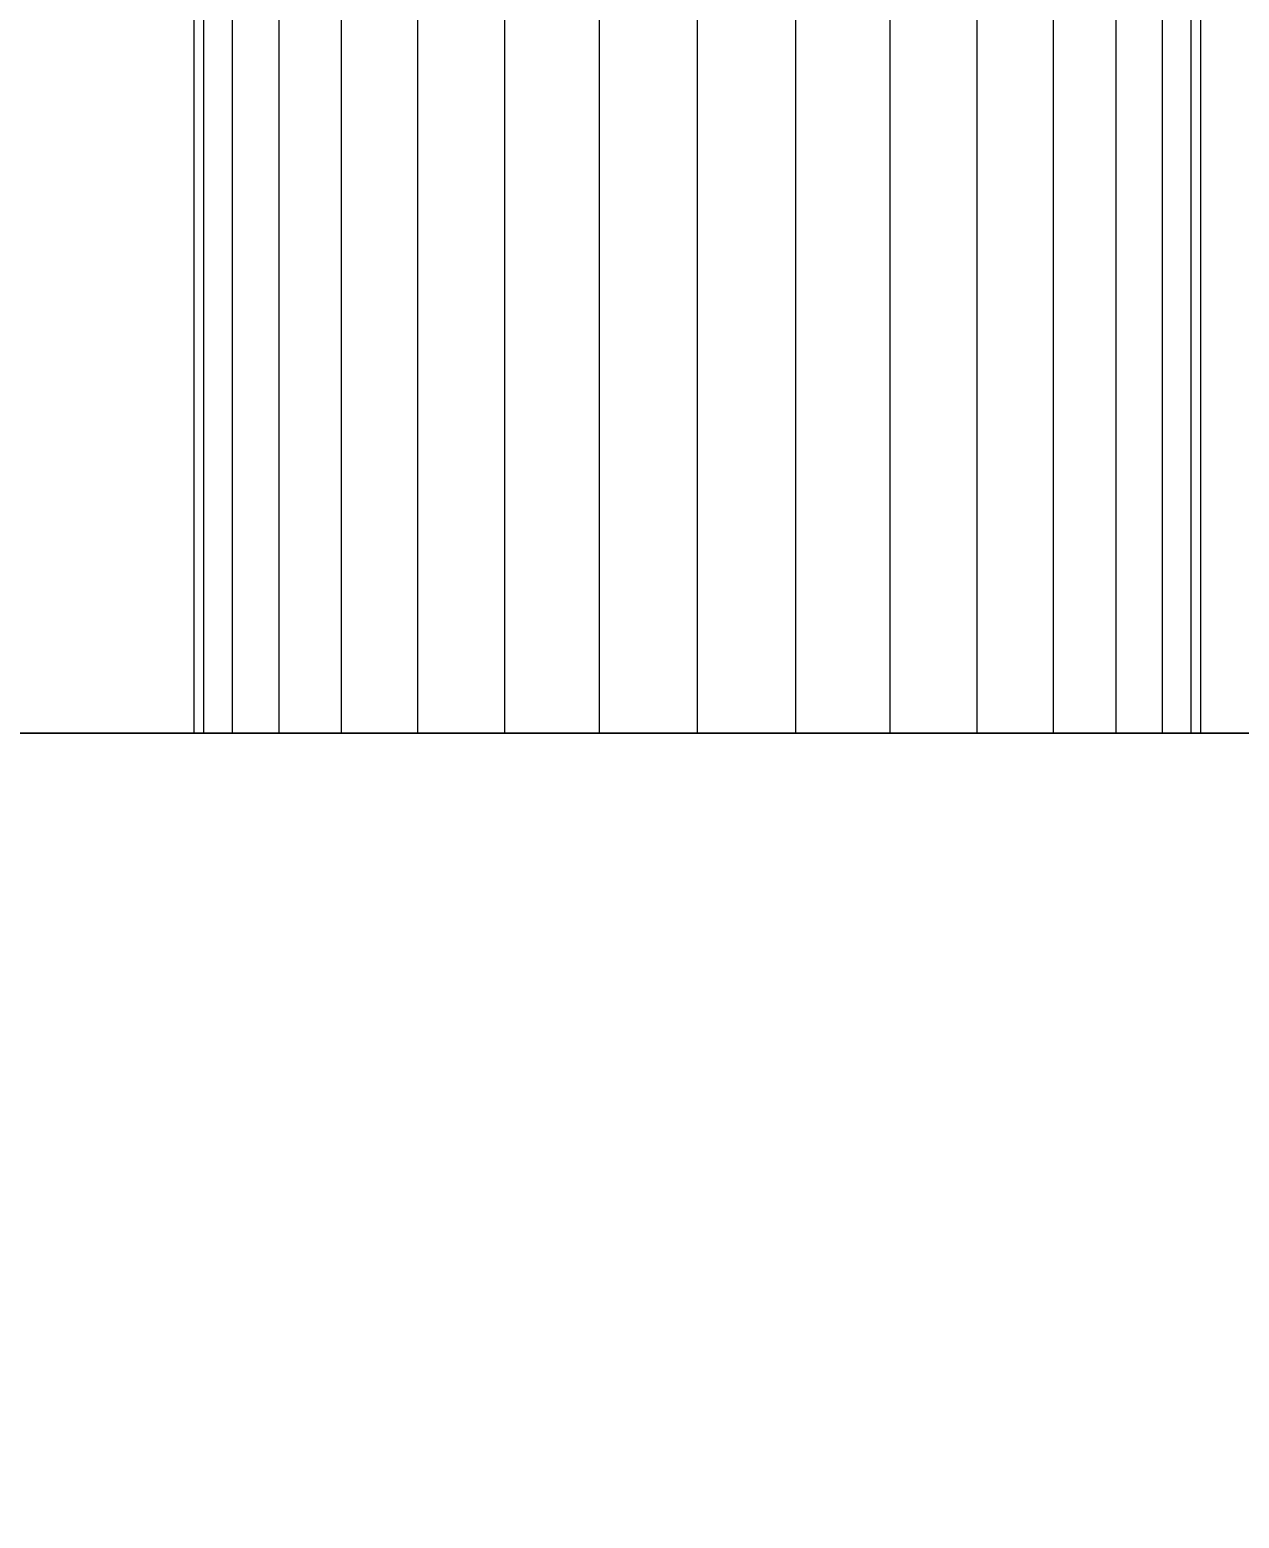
# Model space of a CAD drawing. Header units: millimetres. Extents: x -21672 to 8019, y 3751 to 17279.
# Drawn here: x -8408.6 to -8361, y 13083.6 to 13142.1 of the extents above; entities that cross this region are included whole.
import ezdxf

# ---------------------------------------------------------------- set-up
doc = ezdxf.new("R2010")
doc.units = ezdxf.units.MM
for name, color, linetype, lineweight in [('A-ANNO-DIMS', 211, 'Continuous', 9), ('A-ANNO-DIMS-50', 211, 'Continuous', 9), ('A-GENM', 13, 'Continuous', 18)]:
    doc.layers.add(name, color=color, linetype=linetype, lineweight=lineweight)
doc.styles.add('Arial', font='arial.ttf', dxfattribs={"height": 125})
doc.dimstyles.new('Diagonal_-_2_5mm_Arial', dxfattribs={"dimscale": 304.8, "dimtxt": 127.532425, "dimasz": 0.492126, "dimexe": 0.393701, "dimexo": 0.246063, "dimgap": 0.287073, "dimtad": 1, "dimdec": 0, "dimzin": 0, "dimdsep": 46, "dimtxsty": 'Arial', "dimblk1": 'OBLIQUE', "dimblk2": 'OBLIQUE', "dimsah": 1, "dimcen": 0.09, "dimdle": 0.393701, "dimazin": 0, "dimtfac": 1, "dimtdec": 4, "dimtix": 1, "dimtmove": 0, "dimatfit": 3, "dimfxl": 1, "dimtvp": 1, "dimtolj": 1, "dimtzin": 0, "dimarcsym": 2})

# ---------------------------------------------------------------- blocks, each defined once
blk = doc.blocks.new('Nevera de autoservicio single - Nevera de autoservicio single-466915-Level 2')
at = {"layer": 'A-GENM'}
for p, q in [((454.753, 1307.979), (454.753, -1108.896)), ((454.753, -1108.896), (454.753, 1307.979)), ((454.753, -1108.896), (454.753, 1307.979)), ((454.753, -1108.896), (454.753, 1307.979)), ((454.753, -1028.381), (454.753, 977.961)), ((454.753, -50.932), (454.753, 0.512)), ((454.753, -31.146), (255.92, -31.146)), ((454.753, -31.146), (255.92, -31.146)), ((454.753, -31.146), (255.92, -31.146)), ((454.753, -31.146), (255.92, -31.146)), ((454.753, -31.146), (255.92, -31.146)), ((454.753, -31.146), (255.92, -31.146)), ((454.753, -31.146), (255.92, -31.146)), ((454.753, -31.146), (255.92, -31.146)), ((454.753, -31.146), (255.92, -31.146)), ((454.753, -31.146), (255.92, -31.146)), ((454.753, -31.146), (255.92, -31.146)), ((454.753, -31.146), (255.92, -31.146)), ((454.753, -31.526), (255.92, -31.526)), ((454.753, -31.526), (255.92, -31.526)), ((454.753, -31.526), (255.92, -31.526)), ((454.753, -31.526), (255.92, -31.526)), ((454.753, -31.526), (255.92, -31.526)), ((454.753, -31.526), (255.92, -31.526)), ((454.753, -31.526), (255.92, -31.526)), ((454.753, -31.526), (255.92, -31.526)), ((454.753, -31.526), (255.92, -31.526)), ((454.753, -31.526), (255.92, -31.526)), ((454.753, -31.526), (255.92, -31.526)), ((454.753, -31.526), (255.92, -31.526)), ((454.753, -31.526), (255.92, -31.526)), ((454.753, -31.526), (255.92, -31.526)), ((454.753, -31.526), (255.92, -31.526)), ((454.753, -31.526), (255.92, -31.526)), ((454.753, -31.526), (255.92, -31.526)), ((454.753, -31.526), (255.92, -31.526)), ((454.753, -31.526), (255.92, -31.526)), ((454.753, -31.526), (255.92, -31.526)), ((454.753, -31.526), (255.92, -31.526)), ((454.753, -31.526), (255.92, -31.526)), ((454.753, -31.526), (255.92, -31.526)), ((454.753, -31.526), (255.92, -31.526)), ((454.753, -31.494), (454.753, -31.146)), ((454.753, -31.146), (454.753, -31.526)), ((454.753, -31.526), (454.753, -31.146)), ((454.753, -31.146), (454.753, -31.526)), ((454.753, -31.526), (454.753, -31.146)), ((454.753, -31.146), (454.753, -31.526)), ((454.753, -31.526), (454.753, -31.146)), ((454.753, -31.146), (454.753, -31.526)), ((454.753, -31.526), (454.753, -31.146)), ((454.753, -31.146), (454.753, -31.526)), ((454.753, -31.526), (454.753, -31.146)), ((454.753, -31.146), (454.753, -31.526)), ((454.753, -31.526), (454.753, -31.146)), ((454.753, -31.146), (454.753, -31.494)), ((454.753, -31.526), (454.753, -31.146)), ((454.753, -31.526), (454.753, -31.146)), ((454.753, -31.526), (454.753, -31.146)), ((454.753, -31.526), (454.753, -31.146)), ((454.753, -31.146), (454.753, -31.526)), ((454.753, -31.146), (454.753, -31.526)), ((454.753, -31.146), (454.753, -31.526)), ((454.753, -31.146), (454.753, -31.526)), ((454.753, -31.526), (454.753, -31.146)), ((454.753, -31.146), (454.753, -31.526)), ((454.753, -31.494), (454.753, -31.526)), ((454.753, -31.494), (454.753, -31.526)), ((454.753, -32.652), (454.753, -31.526)), ((454.753, -31.526), (454.753, -32.652)), ((454.753, -32.652), (454.753, -31.526)), ((454.753, -31.526), (454.753, -32.652)), ((454.753, -32.652), (454.753, -31.526)), ((454.753, -31.526), (454.753, -32.652)), ((454.753, -32.652), (454.753, -31.526)), ((454.753, -31.526), (454.753, -32.652)), ((454.753, -32.652), (454.753, -31.526)), ((454.753, -31.526), (454.753, -32.652)), ((454.753, -32.652), (454.753, -31.526)), ((454.753, -31.526), (454.753, -32.652)), ((454.753, -32.652), (454.753, -31.526)), ((454.753, -32.652), (454.753, -31.526)), ((454.753, -32.652), (454.753, -31.526)), ((454.753, -32.652), (454.753, -31.526)), ((454.753, -32.652), (454.753, -31.526)), ((454.753, -32.652), (454.753, -31.526)), ((454.753, -32.652), (454.753, -31.526)), ((454.753, -32.652), (454.753, -31.526)), ((454.753, -32.652), (454.753, -31.526)), ((454.753, -32.652), (454.753, -31.526)), ((454.753, -32.652), (454.753, -31.526)), ((454.753, -32.652), (454.753, -31.526)), ((454.753, -32.652), (255.92, -32.652)), ((454.753, -32.652), (255.92, -32.652)), ((454.753, -32.652), (255.92, -32.652)), ((454.753, -32.652), (255.92, -32.652)), ((454.753, -32.652), (255.92, -32.652)), ((454.753, -32.652), (255.92, -32.652)), ((454.753, -32.652), (255.92, -32.652)), ((454.753, -32.652), (255.92, -32.652)), ((454.753, -32.652), (255.92, -32.652)), ((454.753, -32.652), (255.92, -32.652)), ((454.753, -32.652), (255.92, -32.652)), ((454.753, -32.652), (255.92, -32.652)), ((454.753, -32.652), (255.92, -32.652)), ((454.753, -32.652), (255.92, -32.652)), ((454.753, -32.652), (255.92, -32.652)), ((454.753, -32.652), (255.92, -32.652)), ((454.753, -32.652), (255.92, -32.652)), ((454.753, -32.652), (255.92, -32.652)), ((454.753, -32.652), (255.92, -32.652)), ((454.753, -32.652), (255.92, -32.652)), ((454.753, -32.652), (255.92, -32.652)), ((454.753, -32.652), (255.92, -32.652)), ((454.753, -32.652), (255.92, -32.652)), ((454.753, -32.652), (255.92, -32.652)), ((454.753, -34.48), (454.753, -32.652)), ((454.753, -32.652), (454.753, -34.48)), ((454.753, -34.48), (454.753, -32.652)), ((454.753, -32.652), (454.753, -34.48)), ((454.753, -34.48), (454.753, -32.652)), ((454.753, -32.652), (454.753, -34.48)), ((454.753, -34.48), (454.753, -32.652)), ((454.753, -32.652), (454.753, -34.48)), ((454.753, -34.48), (454.753, -32.652)), ((454.753, -32.652), (454.753, -34.48)), ((454.753, -34.48), (454.753, -32.652)), ((454.753, -32.652), (454.753, -34.48)), ((454.753, -34.48), (454.753, -32.652)), ((454.753, -34.48), (454.753, -32.652)), ((454.753, -34.48), (454.753, -32.652)), ((454.753, -34.48), (454.753, -32.652)), ((454.753, -34.48), (454.753, -32.652)), ((454.753, -34.48), (454.753, -32.652)), ((454.753, -34.48), (454.753, -32.652)), ((454.753, -34.48), (454.753, -32.652)), ((454.753, -34.48), (454.753, -32.652)), ((454.753, -34.48), (454.753, -32.652)), ((454.753, -34.48), (454.753, -32.652)), ((454.753, -34.48), (454.753, -32.652)), ((454.753, -34.48), (255.92, -34.48)), ((454.753, -34.48), (255.92, -34.48)), ((454.753, -34.48), (255.92, -34.48)), ((454.753, -34.48), (255.92, -34.48)), ((454.753, -34.48), (255.92, -34.48)), ((454.753, -34.48), (255.92, -34.48)), ((454.753, -34.48), (255.92, -34.48)), ((454.753, -34.48), (255.92, -34.48)), ((454.753, -34.48), (255.92, -34.48)), ((454.753, -34.48), (255.92, -34.48)), ((454.753, -34.48), (255.92, -34.48)), ((454.753, -34.48), (255.92, -34.48)), ((454.753, -34.48), (255.92, -34.48)), ((454.753, -34.48), (255.92, -34.48)), ((454.753, -34.48), (255.92, -34.48)), ((454.753, -34.48), (255.92, -34.48)), ((454.753, -34.48), (255.92, -34.48)), ((454.753, -34.48), (255.92, -34.48)), ((454.753, -34.48), (255.92, -34.48)), ((454.753, -34.48), (255.92, -34.48)), ((454.753, -34.48), (255.92, -34.48)), ((454.753, -34.48), (255.92, -34.48)), ((454.753, -34.48), (255.92, -34.48)), ((454.753, -34.48), (255.92, -34.48)), ((454.753, -36.941), (454.753, -34.48)), ((454.753, -34.48), (454.753, -36.941)), ((454.753, -36.941), (454.753, -34.48)), ((454.753, -34.48), (454.753, -36.941)), ((454.753, -36.941), (454.753, -34.48)), ((454.753, -34.48), (454.753, -36.941)), ((454.753, -36.941), (454.753, -34.48)), ((454.753, -34.48), (454.753, -36.941)), ((454.753, -36.941), (454.753, -34.48)), ((454.753, -34.48), (454.753, -36.941)), ((454.753, -36.941), (454.753, -34.48)), ((454.753, -34.48), (454.753, -36.941)), ((454.753, -36.941), (454.753, -34.48)), ((454.753, -36.941), (454.753, -34.48)), ((454.753, -36.941), (454.753, -34.48)), ((454.753, -36.941), (454.753, -34.48)), ((454.753, -36.941), (454.753, -34.48)), ((454.753, -36.941), (454.753, -34.48)), ((454.753, -36.941), (454.753, -34.48)), ((454.753, -36.941), (454.753, -34.48)), ((454.753, -36.941), (454.753, -34.48)), ((454.753, -36.941), (454.753, -34.48)), ((454.753, -36.941), (454.753, -34.48)), ((454.753, -36.941), (454.753, -34.48)), ((454.753, -36.941), (255.92, -36.941)), ((454.753, -36.941), (255.92, -36.941)), ((454.753, -36.941), (255.92, -36.941)), ((454.753, -36.941), (255.92, -36.941)), ((454.753, -36.941), (255.92, -36.941)), ((454.753, -36.941), (255.92, -36.941)), ((454.753, -36.941), (255.92, -36.941)), ((454.753, -36.941), (255.92, -36.941)), ((454.753, -36.941), (255.92, -36.941)), ((454.753, -36.941), (255.92, -36.941)), ((454.753, -36.941), (255.92, -36.941)), ((454.753, -36.941), (255.92, -36.941)), ((454.753, -36.941), (255.92, -36.941)), ((454.753, -36.941), (255.92, -36.941)), ((454.753, -36.941), (255.92, -36.941)), ((454.753, -36.941), (255.92, -36.941)), ((454.753, -36.941), (255.92, -36.941)), ((454.753, -36.941), (255.92, -36.941)), ((454.753, -36.941), (255.92, -36.941)), ((454.753, -36.941), (255.92, -36.941)), ((454.753, -36.941), (255.92, -36.941)), ((454.753, -36.941), (255.92, -36.941)), ((454.753, -36.941), (255.92, -36.941)), ((454.753, -36.941), (255.92, -36.941)), ((454.753, -39.939), (454.753, -36.941)), ((454.753, -36.941), (454.753, -39.939)), ((454.753, -39.939), (454.753, -36.941)), ((454.753, -36.941), (454.753, -39.939)), ((454.753, -39.939), (454.753, -36.941)), ((454.753, -36.941), (454.753, -39.939)), ((454.753, -39.939), (454.753, -36.941)), ((454.753, -36.941), (454.753, -39.939)), ((454.753, -39.939), (454.753, -36.941)), ((454.753, -36.941), (454.753, -39.939)), ((454.753, -39.939), (454.753, -36.941)), ((454.753, -36.941), (454.753, -39.939)), ((454.753, -39.939), (454.753, -36.941)), ((454.753, -39.939), (454.753, -36.941)), ((454.753, -39.939), (454.753, -36.941)), ((454.753, -39.939), (454.753, -36.941)), ((454.753, -39.939), (454.753, -36.941)), ((454.753, -39.939), (454.753, -36.941)), ((454.753, -39.939), (454.753, -36.941)), ((454.753, -39.939), (454.753, -36.941)), ((454.753, -39.939), (454.753, -36.941)), ((454.753, -39.939), (454.753, -36.941)), ((454.753, -39.939), (454.753, -36.941)), ((454.753, -39.939), (454.753, -36.941)), ((454.753, -39.939), (255.92, -39.939)), ((454.753, -39.939), (255.92, -39.939)), ((454.753, -39.939), (255.92, -39.939)), ((454.753, -39.939), (255.92, -39.939)), ((454.753, -39.939), (255.92, -39.939)), ((454.753, -39.939), (255.92, -39.939)), ((454.753, -39.939), (255.92, -39.939)), ((454.753, -39.939), (255.92, -39.939)), ((454.753, -39.939), (255.92, -39.939)), ((454.753, -39.939), (255.92, -39.939)), ((454.753, -39.939), (255.92, -39.939)), ((454.753, -39.939), (255.92, -39.939)), ((454.753, -39.939), (255.92, -39.939)), ((454.753, -39.939), (255.92, -39.939)), ((454.753, -39.939), (255.92, -39.939)), ((454.753, -39.939), (255.92, -39.939)), ((454.753, -39.939), (255.92, -39.939)), ((454.753, -39.939), (255.92, -39.939)), ((454.753, -39.939), (255.92, -39.939)), ((454.753, -39.939), (255.92, -39.939)), ((454.753, -39.939), (255.92, -39.939)), ((454.753, -39.939), (255.92, -39.939)), ((454.753, -39.939), (255.92, -39.939)), ((454.753, -39.939), (255.92, -39.939)), ((454.753, -43.361), (454.753, -39.939)), ((454.753, -39.939), (454.753, -43.361)), ((454.753, -43.361), (454.753, -39.939)), ((454.753, -39.939), (454.753, -43.361)), ((454.753, -43.361), (454.753, -39.939)), ((454.753, -39.939), (454.753, -43.361)), ((454.753, -43.361), (454.753, -39.939)), ((454.753, -39.939), (454.753, -43.361)), ((454.753, -43.361), (454.753, -39.939)), ((454.753, -39.939), (454.753, -43.361)), ((454.753, -43.361), (454.753, -39.939)), ((454.753, -39.939), (454.753, -43.361)), ((454.753, -43.361), (454.753, -39.939)), ((454.753, -43.361), (454.753, -39.939)), ((454.753, -43.361), (454.753, -39.939)), ((454.753, -43.361), (454.753, -39.939)), ((454.753, -43.361), (454.753, -39.939)), ((454.753, -43.361), (454.753, -39.939)), ((454.753, -43.361), (454.753, -39.939)), ((454.753, -43.361), (454.753, -39.939)), ((454.753, -43.361), (454.753, -39.939)), ((454.753, -43.361), (454.753, -39.939)), ((454.753, -43.361), (454.753, -39.939)), ((454.753, -43.361), (454.753, -39.939)), ((454.753, -43.361), (255.92, -43.361)), ((454.753, -43.361), (255.92, -43.361)), ((454.753, -43.361), (255.92, -43.361)), ((454.753, -43.361), (255.92, -43.361)), ((454.753, -43.361), (255.92, -43.361)), ((454.753, -43.361), (255.92, -43.361)), ((454.753, -43.361), (255.92, -43.361)), ((454.753, -43.361), (255.92, -43.361)), ((454.753, -43.361), (255.92, -43.361)), ((454.753, -43.361), (255.92, -43.361)), ((454.753, -43.361), (255.92, -43.361)), ((454.753, -43.361), (255.92, -43.361)), ((454.753, -43.361), (255.92, -43.361)), ((454.753, -43.361), (255.92, -43.361)), ((454.753, -43.361), (255.92, -43.361)), ((454.753, -43.361), (255.92, -43.361)), ((454.753, -43.361), (255.92, -43.361)), ((454.753, -43.361), (255.92, -43.361)), ((454.753, -43.361), (255.92, -43.361)), ((454.753, -43.361), (255.92, -43.361)), ((454.753, -43.361), (255.92, -43.361)), ((454.753, -43.361), (255.92, -43.361)), ((454.753, -43.361), (255.92, -43.361)), ((454.753, -43.361), (255.92, -43.361)), ((454.753, -47.073), (454.753, -43.361)), ((454.753, -43.361), (454.753, -47.073)), ((454.753, -47.073), (454.753, -43.361)), ((454.753, -43.361), (454.753, -47.073)), ((454.753, -47.073), (454.753, -43.361)), ((454.753, -43.361), (454.753, -47.073)), ((454.753, -47.073), (454.753, -43.361)), ((454.753, -43.361), (454.753, -47.073)), ((454.753, -47.073), (454.753, -43.361)), ((454.753, -43.361), (454.753, -47.073)), ((454.753, -47.073), (454.753, -43.361)), ((454.753, -43.361), (454.753, -47.073)), ((454.753, -47.073), (454.753, -43.361)), ((454.753, -47.073), (454.753, -43.361)), ((454.753, -47.073), (454.753, -43.361)), ((454.753, -47.073), (454.753, -43.361)), ((454.753, -47.073), (454.753, -43.361)), ((454.753, -47.073), (454.753, -43.361)), ((454.753, -47.073), (454.753, -43.361)), ((454.753, -47.073), (454.753, -43.361)), ((454.753, -47.073), (454.753, -43.361)), ((454.753, -47.073), (454.753, -43.361)), ((454.753, -47.073), (454.753, -43.361)), ((454.753, -47.073), (454.753, -43.361)), ((454.753, -47.073), (255.92, -47.073)), ((454.753, -47.073), (255.92, -47.073)), ((454.753, -47.073), (255.92, -47.073)), ((454.753, -47.073), (255.92, -47.073)), ((454.753, -47.073), (255.92, -47.073)), ((454.753, -47.073), (255.92, -47.073)), ((454.753, -47.073), (255.92, -47.073)), ((454.753, -47.073), (255.92, -47.073)), ((454.753, -47.073), (255.92, -47.073)), ((454.753, -47.073), (255.92, -47.073)), ((454.753, -47.073), (255.92, -47.073)), ((454.753, -47.073), (255.92, -47.073)), ((454.753, -47.073), (255.92, -47.073)), ((454.753, -47.073), (255.92, -47.073)), ((454.753, -47.073), (255.92, -47.073)), ((454.753, -47.073), (255.92, -47.073)), ((454.753, -47.073), (255.92, -47.073)), ((454.753, -47.073), (255.92, -47.073)), ((454.753, -47.073), (255.92, -47.073)), ((454.753, -47.073), (255.92, -47.073)), ((454.753, -47.073), (255.92, -47.073)), ((454.753, -47.073), (255.92, -47.073)), ((454.753, -47.073), (255.92, -47.073)), ((454.753, -47.073), (255.92, -47.073)), ((454.753, -50.932), (454.753, -47.073)), ((454.753, -47.073), (454.753, -50.932)), ((454.753, -50.932), (454.753, -47.073)), ((454.753, -47.073), (454.753, -50.932)), ((454.753, -50.932), (454.753, -47.073)), ((454.753, -47.073), (454.753, -50.932)), ((454.753, -50.932), (454.753, -47.073)), ((454.753, -47.073), (454.753, -50.932)), ((454.753, -50.932), (454.753, -47.073)), ((454.753, -47.073), (454.753, -50.932)), ((454.753, -50.932), (454.753, -47.073)), ((454.753, -47.073), (454.753, -50.932)), ((454.753, -50.932), (454.753, -47.073)), ((454.753, -50.932), (454.753, -47.073)), ((454.753, -50.932), (454.753, -47.073)), ((454.753, -50.932), (454.753, -47.073)), ((454.753, -50.932), (454.753, -47.073)), ((454.753, -50.932), (454.753, -47.073)), ((454.753, -50.932), (454.753, -47.073)), ((454.753, -50.932), (454.753, -47.073)), ((454.753, -50.932), (454.753, -47.073)), ((454.753, -50.932), (454.753, -47.073)), ((454.753, -50.932), (454.753, -47.073)), ((454.753, -50.932), (454.753, -47.073)), ((454.753, -50.932), (255.92, -50.932)), ((454.753, -50.932), (255.92, -50.932)), ((454.753, -50.932), (255.92, -50.932)), ((454.753, -50.932), (255.92, -50.932)), ((454.753, -50.932), (255.92, -50.932)), ((454.753, -50.932), (255.92, -50.932)), ((454.753, -50.932), (255.92, -50.932)), ((454.753, -50.932), (255.92, -50.932)), ((454.753, -50.932), (255.92, -50.932)), ((454.753, -50.932), (255.92, -50.932)), ((454.753, -50.932), (255.92, -50.932)), ((454.753, -50.932), (255.92, -50.932)), ((454.753, -50.932), (255.92, -50.932)), ((454.753, -50.932), (255.92, -50.932)), ((454.753, -50.932), (255.92, -50.932)), ((454.753, -50.932), (255.92, -50.932)), ((454.753, -50.932), (255.92, -50.932)), ((454.753, -50.932), (255.92, -50.932)), ((454.753, -50.932), (255.92, -50.932)), ((454.753, -50.932), (255.92, -50.932)), ((454.753, -50.932), (255.92, -50.932)), ((454.753, -50.932), (255.92, -50.932)), ((454.753, -50.932), (255.92, -50.932)), ((454.753, -50.932), (255.92, -50.932)), ((454.753, -54.793), (454.753, -50.932)), ((454.753, -50.932), (454.753, -54.793)), ((454.753, -54.793), (454.753, -50.932)), ((454.753, -50.932), (454.753, -54.793)), ((454.753, -54.793), (454.753, -50.932)), ((454.753, -50.932), (454.753, -54.793)), ((454.753, -54.793), (454.753, -50.932)), ((454.753, -50.932), (454.753, -54.793)), ((454.753, -54.793), (454.753, -50.932)), ((454.753, -50.932), (454.753, -54.793)), ((454.753, -54.793), (454.753, -50.932)), ((454.753, -50.932), (454.753, -54.793)), ((454.753, -50.932), (454.753, -102.377)), ((454.753, -50.932), (454.753, -54.793)), ((454.753, -50.932), (454.753, -54.793)), ((454.753, -50.932), (454.753, -54.793)), ((454.753, -50.932), (454.753, -54.793)), ((454.753, -54.793), (454.753, -50.932)), ((454.753, -54.793), (454.753, -50.932)), ((454.753, -50.932), (454.753, -54.793)), ((454.753, -54.793), (454.753, -50.932)), ((454.753, -50.932), (454.753, -54.793)), ((454.753, -50.932), (454.753, -54.793)), ((454.753, -50.932), (454.753, -54.793)), ((454.753, -50.932), (454.753, -54.793)), ((454.753, -54.793), (255.92, -54.793)), ((454.753, -54.793), (255.92, -54.793)), ((454.753, -54.793), (255.92, -54.793)), ((454.753, -54.793), (255.92, -54.793)), ((454.753, -54.793), (255.92, -54.793)), ((454.753, -54.793), (255.92, -54.793)), ((454.753, -54.793), (255.92, -54.793)), ((454.753, -54.793), (255.92, -54.793)), ((454.753, -54.793), (255.92, -54.793)), ((454.753, -54.793), (255.92, -54.793)), ((454.753, -54.793), (255.92, -54.793)), ((454.753, -54.793), (255.92, -54.793)), ((454.753, -54.793), (255.92, -54.793)), ((454.753, -54.793), (255.92, -54.793)), ((454.753, -54.793), (255.92, -54.793)), ((454.753, -54.793), (255.92, -54.793)), ((454.753, -54.793), (255.92, -54.793)), ((454.753, -54.793), (255.92, -54.793)), ((454.753, -54.793), (255.92, -54.793)), ((454.753, -54.793), (255.92, -54.793)), ((454.753, -54.793), (255.92, -54.793)), ((454.753, -54.793), (255.92, -54.793)), ((454.753, -54.793), (255.92, -54.793)), ((454.753, -54.793), (255.92, -54.793)), ((454.753, -58.504), (454.753, -54.793)), ((454.753, -54.793), (454.753, -58.504)), ((454.753, -58.504), (454.753, -54.793)), ((454.753, -54.793), (454.753, -58.504)), ((454.753, -58.504), (454.753, -54.793)), ((454.753, -54.793), (454.753, -58.504)), ((454.753, -58.504), (454.753, -54.793)), ((454.753, -54.793), (454.753, -58.504)), ((454.753, -58.504), (454.753, -54.793)), ((454.753, -54.793), (454.753, -58.504)), ((454.753, -58.504), (454.753, -54.793)), ((454.753, -54.793), (454.753, -58.504)), ((454.753, -54.793), (454.753, -58.504)), ((454.753, -54.793), (454.753, -58.504)), ((454.753, -54.793), (454.753, -58.504)), ((454.753, -54.793), (454.753, -58.504)), ((454.753, -54.793), (454.753, -58.504)), ((454.753, -54.793), (454.753, -58.504)), ((454.753, -58.504), (454.753, -54.793)), ((454.753, -54.793), (454.753, -58.504)), ((454.753, -54.793), (454.753, -58.504)), ((454.753, -54.793), (454.753, -58.504)), ((454.753, -54.793), (454.753, -58.504)), ((454.753, -54.793), (454.753, -58.504)), ((454.753, -58.504), (255.92, -58.504)), ((454.753, -58.504), (255.92, -58.504)), ((454.753, -58.504), (255.92, -58.504)), ((454.753, -58.504), (255.92, -58.504)), ((454.753, -58.504), (255.92, -58.504)), ((454.753, -58.504), (255.92, -58.504)), ((454.753, -58.504), (255.92, -58.504)), ((454.753, -58.504), (255.92, -58.504)), ((454.753, -58.504), (255.92, -58.504)), ((454.753, -58.504), (255.92, -58.504)), ((454.753, -58.504), (255.92, -58.504)), ((454.753, -58.504), (255.92, -58.504)), ((454.753, -58.504), (255.92, -58.504)), ((454.753, -58.504), (255.92, -58.504)), ((454.753, -58.504), (255.92, -58.504)), ((454.753, -58.504), (255.92, -58.504)), ((454.753, -58.504), (255.92, -58.504)), ((454.753, -58.504), (255.92, -58.504)), ((454.753, -58.504), (255.92, -58.504)), ((454.753, -58.504), (255.92, -58.504)), ((454.753, -58.504), (255.92, -58.504)), ((454.753, -58.504), (255.92, -58.504)), ((454.753, -58.504), (255.92, -58.504)), ((454.753, -58.504), (255.92, -58.504)), ((454.753, -61.925), (454.753, -58.504)), ((454.753, -58.504), (454.753, -61.925)), ((454.753, -61.925), (454.753, -58.504)), ((454.753, -58.504), (454.753, -61.925)), ((454.753, -61.925), (454.753, -58.504)), ((454.753, -58.504), (454.753, -61.925)), ((454.753, -61.925), (454.753, -58.504)), ((454.753, -58.504), (454.753, -61.925)), ((454.753, -61.925), (454.753, -58.504)), ((454.753, -58.504), (454.753, -61.925)), ((454.753, -61.925), (454.753, -58.504)), ((454.753, -58.504), (454.753, -61.925)), ((454.753, -58.504), (454.753, -61.925)), ((454.753, -58.504), (454.753, -61.925)), ((454.753, -58.504), (454.753, -61.925)), ((454.753, -58.504), (454.753, -61.925)), ((454.753, -58.504), (454.753, -61.925)), ((454.753, -58.504), (454.753, -61.925)), ((454.753, -58.504), (454.753, -61.925)), ((454.753, -58.504), (454.753, -61.925)), ((454.753, -58.504), (454.753, -61.925)), ((454.753, -58.504), (454.753, -61.925)), ((454.753, -58.504), (454.753, -61.925)), ((454.753, -58.504), (454.753, -61.925)), ((454.753, -61.925), (255.92, -61.925)), ((454.753, -61.925), (255.92, -61.925)), ((454.753, -61.925), (255.92, -61.925)), ((454.753, -61.925), (255.92, -61.925)), ((454.753, -61.925), (255.92, -61.925)), ((454.753, -61.925), (255.92, -61.925)), ((454.753, -61.925), (255.92, -61.925)), ((454.753, -61.925), (255.92, -61.925)), ((454.753, -61.925), (255.92, -61.925)), ((454.753, -61.925), (255.92, -61.925)), ((454.753, -61.925), (255.92, -61.925)), ((454.753, -61.925), (255.92, -61.925)), ((454.753, -61.925), (255.92, -61.925)), ((454.753, -61.925), (255.92, -61.925)), ((454.753, -61.925), (255.92, -61.925)), ((454.753, -61.925), (255.92, -61.925)), ((454.753, -61.925), (255.92, -61.925)), ((454.753, -61.925), (255.92, -61.925)), ((454.753, -61.925), (255.92, -61.925)), ((454.753, -61.925), (255.92, -61.925)), ((454.753, -61.925), (255.92, -61.925)), ((454.753, -61.925), (255.92, -61.925)), ((454.753, -61.925), (255.92, -61.925)), ((454.753, -61.925), (255.92, -61.925)), ((454.753, -64.924), (454.753, -61.925)), ((454.753, -61.925), (454.753, -64.924)), ((454.753, -64.924), (454.753, -61.925)), ((454.753, -61.925), (454.753, -64.924)), ((454.753, -64.924), (454.753, -61.925)), ((454.753, -61.925), (454.753, -64.924)), ((454.753, -64.924), (454.753, -61.925)), ((454.753, -61.925), (454.753, -64.924)), ((454.753, -64.924), (454.753, -61.925)), ((454.753, -61.925), (454.753, -64.924)), ((454.753, -64.924), (454.753, -61.925)), ((454.753, -61.925), (454.753, -64.924)), ((454.753, -61.925), (454.753, -64.924)), ((454.753, -61.925), (454.753, -64.924)), ((454.753, -61.925), (454.753, -64.924)), ((454.753, -61.925), (454.753, -64.924)), ((454.753, -61.925), (454.753, -64.924)), ((454.753, -61.925), (454.753, -64.924)), ((454.753, -61.925), (454.753, -64.924)), ((454.753, -61.925), (454.753, -64.924)), ((454.753, -61.925), (454.753, -64.924)), ((454.753, -61.925), (454.753, -64.924)), ((454.753, -61.925), (454.753, -64.924)), ((454.753, -61.925), (454.753, -64.924)), ((454.753, -64.924), (255.92, -64.924)), ((454.753, -64.924), (255.92, -64.924)), ((454.753, -64.924), (255.92, -64.924)), ((454.753, -64.924), (255.92, -64.924)), ((454.753, -64.924), (255.92, -64.924)), ((454.753, -64.924), (255.92, -64.924)), ((454.753, -64.924), (255.92, -64.924)), ((454.753, -64.924), (255.92, -64.924)), ((454.753, -64.924), (255.92, -64.924)), ((454.753, -64.924), (255.92, -64.924)), ((454.753, -64.924), (255.92, -64.924)), ((454.753, -64.924), (255.92, -64.924)), ((454.753, -64.924), (255.92, -64.924)), ((454.753, -64.924), (255.92, -64.924)), ((454.753, -64.924), (255.92, -64.924)), ((454.753, -64.924), (255.92, -64.924)), ((454.753, -64.924), (255.92, -64.924)), ((454.753, -64.924), (255.92, -64.924)), ((454.753, -64.924), (255.92, -64.924)), ((454.753, -64.924), (255.92, -64.924)), ((454.753, -64.924), (255.92, -64.924)), ((454.753, -64.924), (255.92, -64.924)), ((454.753, -64.924), (255.92, -64.924)), ((454.753, -64.924), (255.92, -64.924)), ((454.753, -67.384), (454.753, -64.924)), ((454.753, -64.924), (454.753, -67.384)), ((454.753, -67.384), (454.753, -64.924)), ((454.753, -64.924), (454.753, -67.384)), ((454.753, -67.384), (454.753, -64.924)), ((454.753, -64.924), (454.753, -67.384)), ((454.753, -67.384), (454.753, -64.924)), ((454.753, -64.924), (454.753, -67.384)), ((454.753, -67.384), (454.753, -64.924)), ((454.753, -64.924), (454.753, -67.384)), ((454.753, -67.384), (454.753, -64.924)), ((454.753, -64.924), (454.753, -67.384)), ((454.753, -64.924), (454.753, -67.384)), ((454.753, -64.924), (454.753, -67.384)), ((454.753, -64.924), (454.753, -67.384)), ((454.753, -64.924), (454.753, -67.384)), ((454.753, -64.924), (454.753, -67.384)), ((454.753, -64.924), (454.753, -67.384)), ((454.753, -64.924), (454.753, -67.384)), ((454.753, -64.924), (454.753, -67.384)), ((454.753, -64.924), (454.753, -67.384)), ((454.753, -64.924), (454.753, -67.384)), ((454.753, -64.924), (454.753, -67.384)), ((454.753, -64.924), (454.753, -67.384)), ((454.753, -67.384), (255.92, -67.384)), ((454.753, -67.384), (255.92, -67.384)), ((454.753, -67.384), (255.92, -67.384)), ((454.753, -67.384), (255.92, -67.384)), ((454.753, -67.384), (255.92, -67.384)), ((454.753, -67.384), (255.92, -67.384)), ((454.753, -67.384), (255.92, -67.384)), ((454.753, -67.384), (255.92, -67.384)), ((454.753, -67.384), (255.92, -67.384)), ((454.753, -67.384), (255.92, -67.384)), ((454.753, -67.384), (255.92, -67.384)), ((454.753, -67.384), (255.92, -67.384)), ((454.753, -67.384), (255.92, -67.384)), ((454.753, -67.384), (255.92, -67.384)), ((454.753, -67.384), (255.92, -67.384)), ((454.753, -67.384), (255.92, -67.384)), ((454.753, -67.384), (255.92, -67.384)), ((454.753, -67.384), (255.92, -67.384)), ((454.753, -67.384), (255.92, -67.384)), ((454.753, -67.384), (255.92, -67.384)), ((454.753, -67.384), (255.92, -67.384)), ((454.753, -67.384), (255.92, -67.384)), ((454.753, -67.384), (255.92, -67.384)), ((454.753, -67.384), (255.92, -67.384)), ((454.753, -69.212), (454.753, -67.384)), ((454.753, -67.384), (454.753, -69.212)), ((454.753, -69.212), (454.753, -67.384)), ((454.753, -67.384), (454.753, -69.212)), ((454.753, -69.212), (454.753, -67.384)), ((454.753, -67.384), (454.753, -69.212)), ((454.753, -69.212), (454.753, -67.384)), ((454.753, -67.384), (454.753, -69.212)), ((454.753, -69.212), (454.753, -67.384)), ((454.753, -67.384), (454.753, -69.212)), ((454.753, -69.212), (454.753, -67.384)), ((454.753, -67.384), (454.753, -69.212)), ((454.753, -67.384), (454.753, -69.212)), ((454.753, -67.384), (454.753, -69.212)), ((454.753, -67.384), (454.753, -69.212)), ((454.753, -67.384), (454.753, -69.212)), ((454.753, -67.384), (454.753, -69.212)), ((454.753, -67.384), (454.753, -69.212)), ((454.753, -67.384), (454.753, -69.212)), ((454.753, -67.384), (454.753, -69.212)), ((454.753, -67.384), (454.753, -69.212)), ((454.753, -67.384), (454.753, -69.212)), ((454.753, -67.384), (454.753, -69.212)), ((454.753, -67.384), (454.753, -69.212)), ((454.753, -69.212), (255.92, -69.212)), ((454.753, -69.212), (255.92, -69.212)), ((454.753, -69.212), (255.92, -69.212)), ((454.753, -69.212), (255.92, -69.212)), ((454.753, -69.212), (255.92, -69.212)), ((454.753, -69.212), (255.92, -69.212)), ((454.753, -69.212), (255.92, -69.212)), ((454.753, -69.212), (255.92, -69.212)), ((454.753, -69.212), (255.92, -69.212)), ((454.753, -69.212), (255.92, -69.212)), ((454.753, -69.212), (255.92, -69.212)), ((454.753, -69.212), (255.92, -69.212)), ((454.753, -69.212), (255.92, -69.212)), ((454.753, -69.212), (255.92, -69.212)), ((454.753, -69.212), (255.92, -69.212)), ((454.753, -69.212), (255.92, -69.212)), ((454.753, -69.212), (255.92, -69.212)), ((454.753, -69.212), (255.92, -69.212)), ((454.753, -69.212), (255.92, -69.212)), ((454.753, -69.212), (255.92, -69.212)), ((454.753, -69.212), (255.92, -69.212)), ((454.753, -69.212), (255.92, -69.212)), ((454.753, -69.212), (255.92, -69.212)), ((454.753, -69.212), (255.92, -69.212)), ((454.753, -70.339), (454.753, -69.212)), ((454.753, -69.212), (454.753, -70.339)), ((454.753, -70.339), (454.753, -69.212)), ((454.753, -69.212), (454.753, -70.339)), ((454.753, -70.339), (454.753, -69.212)), ((454.753, -69.212), (454.753, -70.339)), ((454.753, -70.339), (454.753, -69.212)), ((454.753, -69.212), (454.753, -70.339)), ((454.753, -70.339), (454.753, -69.212)), ((454.753, -69.212), (454.753, -70.339)), ((454.753, -70.339), (454.753, -69.212)), ((454.753, -69.212), (454.753, -70.339)), ((454.753, -69.212), (454.753, -70.339)), ((454.753, -69.212), (454.753, -70.339)), ((454.753, -69.212), (454.753, -70.339)), ((454.753, -69.212), (454.753, -70.339)), ((454.753, -69.212), (454.753, -70.339)), ((454.753, -69.212), (454.753, -70.339)), ((454.753, -69.212), (454.753, -70.339)), ((454.753, -69.212), (454.753, -70.339)), ((454.753, -69.212), (454.753, -70.339)), ((454.753, -69.212), (454.753, -70.339)), ((454.753, -69.212), (454.753, -70.339)), ((454.753, -69.212), (454.753, -70.339)), ((454.753, -70.339), (255.92, -70.339)), ((454.753, -70.339), (255.92, -70.339)), ((454.753, -70.339), (255.92, -70.339)), ((454.753, -70.339), (255.92, -70.339)), ((454.753, -70.339), (255.92, -70.339)), ((454.753, -70.339), (255.92, -70.339)), ((454.753, -70.339), (255.92, -70.339)), ((454.753, -70.339), (255.92, -70.339)), ((454.753, -70.339), (255.92, -70.339)), ((454.753, -70.339), (255.92, -70.339)), ((454.753, -70.339), (255.92, -70.339)), ((454.753, -70.339), (255.92, -70.339)), ((454.753, -70.339), (255.92, -70.339)), ((454.753, -70.339), (255.92, -70.339)), ((454.753, -70.339), (255.92, -70.339)), ((454.753, -70.339), (255.92, -70.339)), ((454.753, -70.339), (255.92, -70.339)), ((454.753, -70.339), (255.92, -70.339)), ((454.753, -70.339), (255.92, -70.339)), ((454.753, -70.339), (255.92, -70.339)), ((454.753, -70.339), (255.92, -70.339)), ((454.753, -70.339), (255.92, -70.339)), ((454.753, -70.339), (255.92, -70.339)), ((454.753, -70.339), (255.92, -70.339)), ((454.753, -70.719), (255.92, -70.719)), ((454.753, -70.719), (255.92, -70.719)), ((454.753, -70.719), (255.92, -70.719)), ((454.753, -70.719), (255.92, -70.719)), ((454.753, -70.719), (255.92, -70.719)), ((454.753, -70.719), (255.92, -70.719)), ((454.753, -70.719), (255.92, -70.719)), ((454.753, -70.719), (255.92, -70.719)), ((454.753, -70.719), (255.92, -70.719)), ((454.753, -70.719), (255.92, -70.719)), ((454.753, -70.719), (255.92, -70.719)), ((454.753, -70.719), (255.92, -70.719)), ((454.753, -70.37), (454.753, -70.339)), ((454.753, -70.339), (454.753, -70.719)), ((454.753, -70.719), (454.753, -70.339)), ((454.753, -70.339), (454.753, -70.719)), ((454.753, -70.719), (454.753, -70.339)), ((454.753, -70.339), (454.753, -70.719)), ((454.753, -70.719), (454.753, -70.339)), ((454.753, -70.339), (454.753, -70.719)), ((454.753, -70.719), (454.753, -70.339)), ((454.753, -70.339), (454.753, -70.719)), ((454.753, -70.719), (454.753, -70.339)), ((454.753, -70.339), (454.753, -70.719)), ((454.753, -70.339), (454.753, -70.719)), ((454.753, -70.37), (454.753, -70.339)), ((454.753, -70.339), (454.753, -70.719)), ((454.753, -70.339), (454.753, -70.719)), ((454.753, -70.339), (454.753, -70.719)), ((454.753, -70.339), (454.753, -70.719)), ((454.753, -70.719), (454.753, -70.339)), ((454.753, -70.719), (454.753, -70.339)), ((454.753, -70.719), (454.753, -70.339)), ((454.753, -70.719), (454.753, -70.339)), ((454.753, -70.339), (454.753, -70.719)), ((454.753, -70.719), (454.753, -70.339)), ((454.753, -70.37), (454.753, -70.719)), ((454.753, -70.719), (454.753, -70.37))]:
    blk.add_line(p, q, dxfattribs=at)
blk = doc.blocks.new('DIMBLOCK69-Level 2')
at = {"layer": 'A-ANNO-DIMS-50'}
for p, q in [((-20502.896, 17027.062), (-20502.896, 17147.062)), ((818.604, 17027.062), (818.604, 17147.062)), ((-20622.896, 17027.062), (938.604, 17027.062)), ((-20502.896, 17027.062), (-20502.896, 11836.358)), ((818.604, 17027.062), (818.604, 15341.468))]:
    blk.add_line(p, q, dxfattribs=at)
at = {"layer": 'A-ANNO-DIMS-50', "lineweight": 35}
for p, q in [((-20502.896, 17027.062), (-20427.896, 17102.062)), ((818.604, 17027.062), (893.604, 17102.062)), ((-20502.896, 17027.062), (-20577.896, 16952.062)), ((818.604, 17027.062), (743.604, 16952.062))]:
    blk.add_line(p, q, dxfattribs=at)
at = {"layer": 'A-ANNO-DIMS-50', "color": 0, "insert": (-10082.496, 17276.841), "char_height": 125, "width": 576.83897, "attachment_point": 1, "line_spacing_factor": 0.941778, "style": 'Arial'}
blk.add_mtext('21322', dxfattribs=at)
blk = doc.blocks.new('_Oblique')
at = {"color": 0, "linetype": 'ByBlock', "lineweight": -2}
blk.add_line((-0.5, -0.5), (0.5, 0.5), dxfattribs=at)

msp = doc.modelspace()

# ---------------------------------------------------------------- block references
at = {"layer": 'A-GENM', "rotation": 269.9999999999996}
msp.add_blockref('Nevera de autoservicio single - Nevera de autoservicio single-466915-Level 2', (-8331.396, 13569.183), dxfattribs=at)

# ---------------------------------------------------------------- dimensions: what is measured, and where the dimension line sits
at = {"layer": 'A-ANNO-DIMS'}
dim = msp.add_linear_dim(base=(818.6039, 17027.0619), p1=(-20502.8962, 11761.3583), p2=(818.6039, 15266.468), dimstyle='Diagonal_-_2_5mm_Arial', override={"dimpost": '<>', "dimfxl": 21607.687495}, dxfattribs=at)
dim.commit()
dim.dimension.update_dxf_attribs({"geometry": 'DIMBLOCK69-Level 2', "text_midpoint": (-9842.1461, 17178.4262)})

doc.saveas('drawing.dxf')
